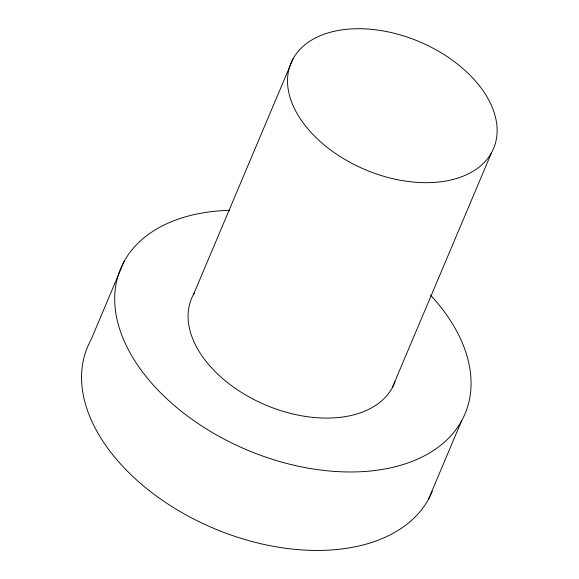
<?xml version="1.0" encoding="UTF-8"?>
<svg xmlns="http://www.w3.org/2000/svg" width="579" height="579" viewBox="0 0 579 579"><rect width="100%" height="100%" fill="white"/><g stroke="black" fill="none" stroke-linecap="round" stroke-linejoin="round"><path stroke-width="0.87" d="M124.159 261.346L91.012 339.815A186.872 118.109 22.9 0 0 208.809 526.231A186.872 118.109 22.9 0 0 432.252 491.383M193.632 294.19L293.075 58.776M491.571 152.617A109.923 69.473 22.9 0 1 313.529 135.081A109.923 69.473 22.9 0 1 371.87 29.384A109.923 69.473 22.9 0 1 491.571 152.617L392.128 388.031A109.923 69.473 22.9 0 1 257.981 401.551A109.923 69.473 22.9 0 1 194.493 292.706M428.453 499.351L461.601 420.875M430.631 295.16A186.872 118.109 22.9 0 1 390.434 467.868A186.872 118.109 22.9 0 1 134.169 359.82A186.872 118.109 22.9 0 1 229.436 210.329M394.958 381.8A109.923 69.473 22.9 0 1 392.533 387.279"/></g></svg>
